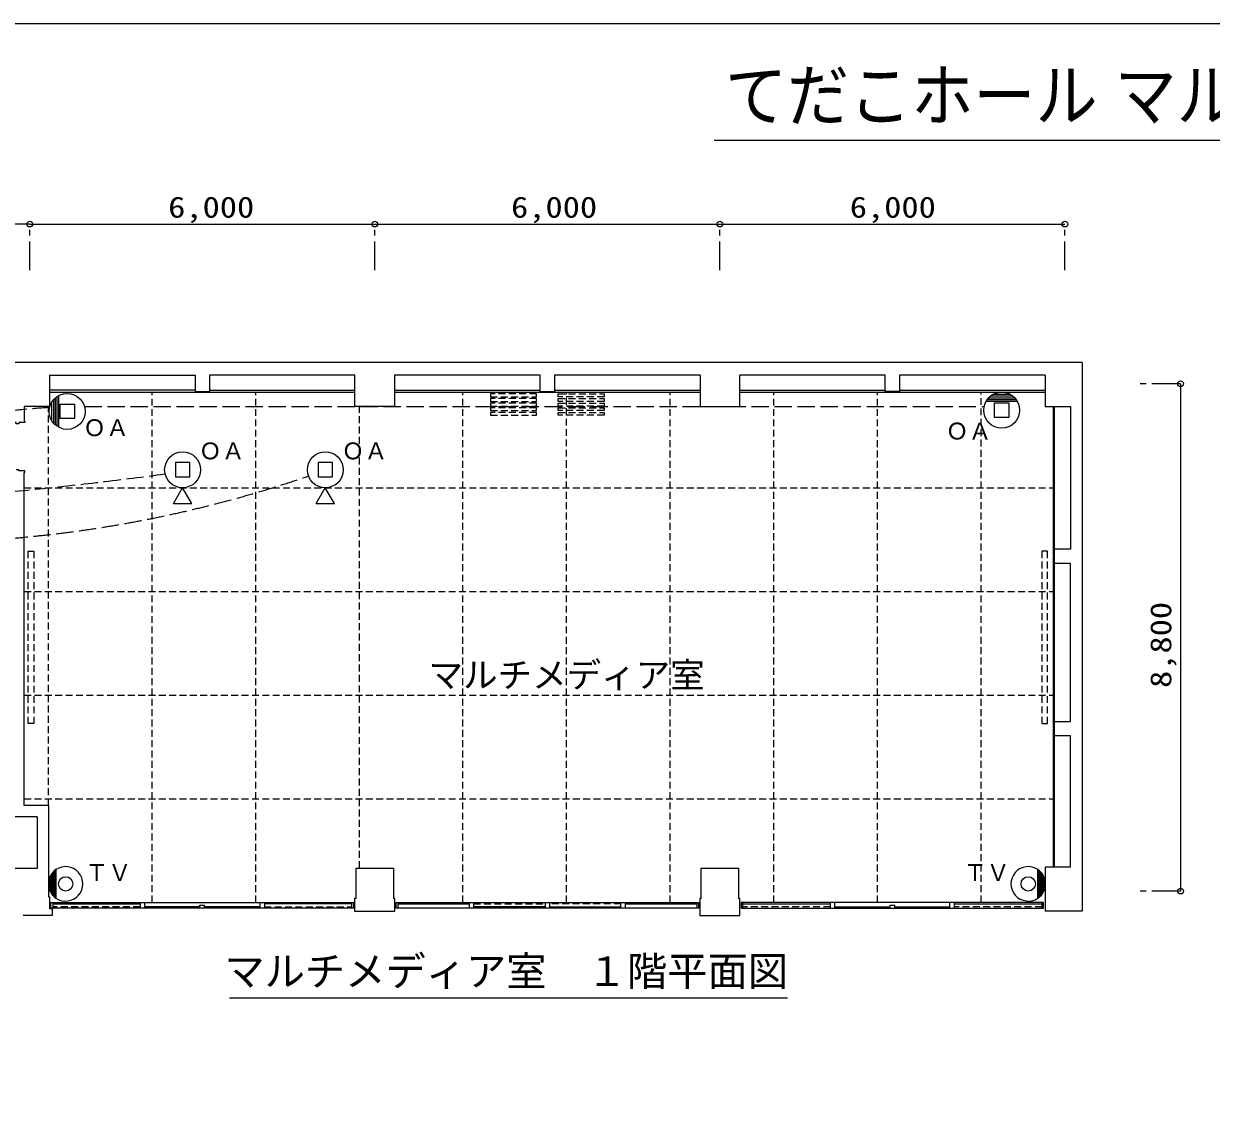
# Model space of a CAD drawing. Units: millimetres, scale not verified. Extents: x -9667 to 46333, y -21730 to 17470.
# Drawn here: x 6527 to 27176, y -1511 to 17470 of the extents above; entities that cross this region are included whole.
import ezdxf
from ezdxf.enums import TextEntityAlignment as Align

# ---------------------------------------------------------------- set-up
doc = ezdxf.new("R2010")
doc.units = ezdxf.units.MM
doc.header["$LTSCALE"] = 100
for name, pattern in [('CHAIN1', [8, 5, -1, 1, -1]), ('DASHED1', [1.8, 1.2, -0.6]), ('DASHED3', [4, 3, -1])]:
    doc.linetypes.add(name, pattern=pattern)
for name, color, linetype, lineweight in [('0-0', 7, 'Continuous', 18), ('0-1', 4, 'Continuous', 18), ('0-8', 7, 'Continuous', 18), ('0-9', 4, 'Continuous', 18), ('0-F', 4, 'DASHED1', 18), ('8-8', 7, 'Continuous', 18), ('F-1', 7, 'Continuous', 18), ('F-F', 7, 'Continuous', 18)]:
    doc.layers.add(name, color=color, linetype=linetype, lineweight=lineweight)
doc.styles.add('HG創英角ｺﾞｼｯｸUB', font='')
doc.styles.add('HGｺﾞｼｯｸE', font='')
doc.styles.add('ＭＳ ゴシック', font='')
doc.styles.get('HG創英角ｺﾞｼｯｸUB').set_extended_font_data('HG創英角ｺﾞｼｯｸUB')
doc.styles.get('HGｺﾞｼｯｸE').set_extended_font_data('HGｺﾞｼｯｸE')
doc.styles.get('ＭＳ ゴシック').set_extended_font_data('MS Gothic')

msp = doc.modelspace()

# ---------------------------------------------------------------- linework, layer by layer
at = {"layer": '0-0'}
for p, q in [((24931.1, 11580.1), (-4568.1, 11580.1)), ((24931.1, 11580.1), (24931.1, 2039.2)), ((6976.1, 11359.9), (6976.1, 10814.2)), ((6976.1, 11359.9), (9506.2, 11359.8)), ((9506.2, 11359.8), (9506.2, 11074.8)), ((9756.2, 11359.8), (9756.2, 11074.8)), ((12286.6, 11359.8), (9756.2, 11359.8)), ((12286.6, 10814.3), (12286.6, 11359.8)), ((12976.6, 11359.8), (12976.6, 10814.3)), ((15506.2, 11359.8), (12976.6, 11359.8)), ((15506.2, 11074.8), (15506.2, 11359.8)), ((18286.6, 11359.7), (15756.2, 11359.8)), ((15756.2, 11359.8), (15756.2, 11074.8)), ((18286.6, 11359.7), (18286.6, 10814.2)), ((18976.6, 10814.2), (18976.6, 11359.7)), ((21506.2, 11359.7), (18976.6, 11359.7)), ((21506.2, 11074.7), (21506.2, 11359.7)), ((21756.2, 11359.7), (21756.2, 11074.7)), ((24286.1, 11359.6), (21756.2, 11359.7)), ((24286.1, 11359.6), (24286.1, 10814.2)), ((9506.2, 11099.8), (6976.1, 11099.8)), ((9626.2, 11059.8), (6976.1, 11059.8)), ((9506.2, 11074.8), (9756.2, 11074.8)), ((9626.2, 11074.8), (9626.2, 11059.8)), ((9636.2, 11059.8), (9636.2, 11074.8)), ((12286.6, 11059.8), (9636.2, 11059.8)), ((9756.2, 11099.8), (12286.6, 11099.8)), ((12976.6, 11099.8), (15506.2, 11099.8)), ((15626.2, 11059.8), (12976.6, 11059.8)), ((15506.2, 11074.8), (15756.2, 11074.8)), ((15626.2, 11074.8), (15626.2, 11059.8)), ((15636.2, 11059.8), (15636.2, 11074.8)), ((18286.6, 11059.8), (15636.2, 11059.8)), ((15756.2, 11099.8), (18286.6, 11099.8)), ((18976.6, 11099.8), (21506.2, 11099.8)), ((21622.9, 11059.8), (18976.6, 11059.8)), ((21756.2, 11074.7), (21506.2, 11074.7)), ((21622.9, 11074.8), (21622.9, 11059.8)), ((21632.9, 11059.8), (21632.9, 11074.8)), ((24286.1, 11059.8), (21632.9, 11059.8)), ((21756.2, 11099.8), (24286.1, 11099.8)), ((12976.6, 10814.3), (12286.6, 10814.3)), ((18286.6, 10814.2), (18976.6, 10814.2)), ((24431.1, 8214.6), (24431.1, 10814.2)), ((24446.1, 10814.2), (24446.1, 2804.6)), ((24731.1, 8334.6), (24446.1, 8334.6)), ((24446.1, 8214.6), (24431.1, 8214.6)), ((24431.1, 5204.6), (24446.1, 5204.6)), ((24431.1, 2804.6), (24431.1, 5204.6)), ((24731.1, 5084.6), (24446.1, 5084.6)), ((24731.1, 2804.6), (24731.1, 5084.6)), ((6956.2, 3874.6), (6956.2, 2284.2)), ((6761.2, 3679.6), (6311.1, 3679.6)), ((6761.2, 3679.6), (6761.2, 2779.6)), ((6761.2, 2779.6), (6311.2, 2779.6)), ((12306.2, 2784.6), (12956.2, 2784.6)), ((12306.2, 2259.2), (12306.2, 2784.6)), ((12956.2, 2784.6), (12956.2, 2259.2)), ((18306.2, 2784.6), (18956.2, 2784.6)), ((18306.2, 2259.2), (18306.2, 2784.6)), ((18956.2, 2784.6), (18956.2, 2259.2)), ((24731.1, 2804.6), (24286.1, 2804.6)), ((24286.1, 2804.6), (24286.1, 2039.2)), ((6956.2, 2284.2), (6981, 2284.2)), ((6981, 2079.2), (6981, 2284.2)), ((7021, 2079.2), (6981, 2079.2)), ((7001, 2089.2), (7001, 2189.2)), ((7031, 2089.2), (7001, 2089.2)), ((7031.2, 2189.2), (12261.2, 2189.2)), ((7031.2, 2164.2), (8551.1, 2164.2)), ((12261.2, 2089.2), (7031.2, 2089.2)), ((8551.1, 2189.2), (8551.1, 2089.2)), ((8631.1, 2089.2), (8631.1, 2189.2)), ((9591.2, 2114.2), (8631.1, 2114.2)), ((9591.2, 2089.2), (9591.2, 2139.2)), ((9591.2, 2139.2), (9671.2, 2139.2)), ((9671.2, 2089.2), (9671.2, 2139.2)), ((10631.1, 2114.2), (9671.2, 2114.2)), ((10631.1, 2189.2), (10631.1, 2089.2)), ((10711.1, 2189.2), (10711.1, 2089.2)), ((12231.2, 2164.2), (10711.1, 2164.2)), ((12231.2, 2089.2), (12231.2, 2189.2)), ((12261.2, 2189.2), (12261.2, 2089.2)), ((12281.2, 2259.2), (12281.2, 2038.8)), ((12306.2, 2259.2), (12281.2, 2259.2)), ((13001.2, 2189.2), (18261.2, 2189.2)), ((13001.2, 2089.2), (13001.2, 2189.2)), ((18261.2, 2089.2), (13001.2, 2089.2)), ((13031.2, 2189.2), (13031.2, 2089.2)), ((13031.2, 2164.2), (14271.2, 2164.2)), ((14271.2, 2189.2), (14271.2, 2089.2)), ((14351.2, 2089.2), (14351.2, 2189.2)), ((15591.2, 2114.2), (14351.2, 2114.2)), ((15591.2, 2189.2), (15591.2, 2089.2)), ((15671.2, 2189.2), (15671.2, 2089.2)), ((15671.2, 2114.2), (16911.2, 2114.2)), ((16911.2, 2089.2), (16911.2, 2189.2)), ((16991.2, 2089.2), (16991.2, 2189.2)), ((16991.2, 2164.2), (18231.2, 2164.2)), ((18231.2, 2189.2), (18231.2, 2089.2)), ((18261.2, 2189.2), (18261.2, 2089.2)), ((18281.2, 2259.2), (18281.2, 1963.8)), ((18306.2, 2259.2), (18281.2, 2259.2)), ((18981, 2259.2), (18956.2, 2259.2)), ((18981, 1963.8), (18981, 2259.2)), ((19031, 2189.2), (19001, 2189.2)), ((19001, 2189.2), (19001, 2089.2)), ((24261.2, 2189.2), (19031.2, 2189.2)), ((19031.2, 2164.2), (20551.1, 2164.2)), ((19031.2, 2089.2), (24261.2, 2089.2)), ((20551.1, 2189.2), (20551.1, 2089.2)), ((20631.1, 2089.2), (20631.1, 2189.2)), ((20631.1, 2114.2), (21591.2, 2114.2)), ((21591.2, 2089.2), (21591.2, 2139.2)), ((21591.2, 2139.2), (21671.2, 2139.2)), ((21671.2, 2089.2), (21671.2, 2139.2)), ((21671.2, 2114.2), (22631.1, 2114.2)), ((22631.1, 2089.2), (22631.1, 2189.2)), ((22711.1, 2089.2), (22711.1, 2189.2)), ((22711.1, 2164.2), (24231.2, 2164.2)), ((24231.2, 2189.2), (24231.2, 2089.2)), ((24261.2, 2089.2), (24261.2, 2189.2)), ((12281.2, 2038.8), (12981.2, 2038.8)), ((18281.2, 1963.8), (18981, 1963.8)), ((24931.1, 2039.2), (24286.1, 2039.2))]:
    msp.add_line(p, q, dxfattribs=at)
at = {"layer": '0-0', "linetype": 'DASHED1'}
for p, q in [((8551.1, 2114.2), (7031, 2114.2)), ((10711.1, 2114.2), (12231.2, 2114.2)), ((14351.2, 2164.2), (15591.2, 2164.2)), ((16911.2, 2164.2), (15671.2, 2164.2)), ((20551.1, 2114.2), (19031, 2114.2)), ((24231.2, 2114.2), (22711.1, 2114.2))]:
    msp.add_line(p, q, dxfattribs=at)
for points in [[(15443.5, 11031.6), (14643.5, 11031.6), (14643.5, 10981.6), (15443.5, 10981.6)], [(15443.5, 10951.6), (14643.5, 10951.6), (14643.5, 10901.6), (15443.5, 10901.6)], [(16618.7, 10981.6), (15818.7, 10981.6), (15818.7, 11031.6), (16618.7, 11031.6)], [(16618.7, 10901.6), (15818.7, 10901.6), (15818.7, 10951.6), (16618.7, 10951.6)], [(15443.5, 10871.6), (14643.5, 10871.6), (14643.5, 10821.6), (15443.5, 10821.6)], [(15443.5, 10791.6), (14643.5, 10791.6), (14643.5, 10741.6), (15443.5, 10741.6)], [(16618.7, 10821.6), (15818.7, 10821.6), (15818.7, 10871.6), (16618.7, 10871.6)], [(16618.7, 10741.6), (15818.7, 10741.6), (15818.7, 10791.6), (16618.7, 10791.6)], [(15443.5, 10711.6), (14643.5, 10711.6), (14643.5, 10661.6), (15443.5, 10661.6)], [(16618.7, 10661.6), (15818.7, 10661.6), (15818.7, 10711.6), (16618.7, 10711.6)], [(6705.1, 5298.2), (6605.1, 5298.2), (6605, 8298.2), (6705.1, 8298.2)], [(24327.2, 5298.2), (24327.3, 8298.2), (24227.3, 8298.2), (24227.2, 5298.2)]]:
    msp.add_lwpolyline(points, close=True, dxfattribs=at)
at = {"layer": '0-0'}
for points in [[(6976.1, 10814.2), (6536, 10814.2), (6536, 10558.4)], [(24286.1, 10814.2), (24731.1, 10814.2), (24731.1, 8334.6)], [(6536.4, 10558.4), (6546.2, 10558.4), (6546.2, 10533.4), (6444.2, 10533.4), (6444.2, 10513.4), (6398.2, 10513.4), (6398.2, 10533.4), (6296.2, 10533.4), (6296.2, 10558.4)], [(6536.4, 9668.4), (6546.2, 9668.4), (6546.2, 9693.4), (6444.2, 9693.4), (6444.2, 9713.4), (6398.2, 9713.4)], [(6956.2, 3874.6), (6536, 3874.6), (6536, 9668.4)], [(24446.1, 5214.6), (24431.1, 5214.6), (24431.1, 8204.6), (24446.1, 8204.6)], [(24446.1, 5334.6), (24731.1, 5334.6), (24731.1, 8084.6), (24446.1, 8084.6)], [(7021, 2079.2), (7021, 1963.8), (6518.7, 1963.8)], [(7001, 2189.2), (7031, 2189.2), (7031, 2089.2)], [(12981.2, 2038.8), (12981.2, 2259.2), (12956.2, 2259.2)], [(19001, 2089.2), (19031, 2089.2), (19031, 2189.2)]]:
    msp.add_lwpolyline(points, dxfattribs=at)
at = {"layer": '0-1'}
for p, q in [((6631.2, 13985.8), (-368.8, 13985.8)), ((6631.2, 13985.8), (24631.2, 13985.8)), ((26642.2, 11209.6), (26642.2, 2387.2))]:
    msp.add_line(p, q, dxfattribs=at)
at = {"layer": '0-1', "linetype": 'CHAIN1'}
for p, q in [((6631.2, 13185.6), (6631.2, 13985.6)), ((12631.2, 13185.6), (12631.2, 13985.6)), ((18631.2, 13185.6), (18631.2, 13985.6)), ((24631.2, 13185.6), (24631.2, 13985.6)), ((26642.2, 11209.6), (25842.2, 11209.6)), ((26642.2, 2387.2), (25842.2, 2387.2))]:
    msp.add_line(p, q, dxfattribs=at)
at = {"layer": '0-1'}
for centre in [(6631.2, 13985.9), (12631.2, 13985.9), (18631.2, 13985.9), (24631.2, 13985.9)]:
    msp.add_circle(centre, 50, dxfattribs=at)
at = {"layer": '0-9'}
for centre in [(26642.2, 11209.6), (26642.2, 2387.2)]:
    msp.add_circle(centre, 50, dxfattribs=at)
at = {"layer": '0-F'}
for p, q in [((8758.3, 2189.2), (8758.3, 11059.8)), ((10560.5, 2189.2), (10560.5, 11059.8)), ((14164.8, 2189.2), (14164.8, 11059.8)), ((17769, 2189.2), (17769, 11059.8)), ((19571.2, 2189.2), (19571.2, 11059.8)), ((21373.3, 2189.2), (21373.3, 11059.8)), ((6956.2, 3874.6), (6956.2, 10814.2)), ((12362.6, 2784.6), (12362.6, 10812.5)), ((6536.3, 9397.8), (24431.1, 9397.8)), ((6536.3, 7595.6), (24431.1, 7595.6)), ((6536.3, 5793.5), (24431.1, 5793.5)), ((6536.3, 3991.4), (24431.1, 3991.4))]:
    msp.add_line(p, q, dxfattribs=at)
for points in [[(15966.9, 2189.2), (15966.9, 9762), (15966.9, 11059.8)], [(23175.5, 2189.2), (23175.5, 9580.6), (23175.5, 11059.8)]]:
    msp.add_lwpolyline(points, dxfattribs=at)
at = {"layer": '8-8', "color": 3}
for p, q in [((7073.7, 10960.1), (7073.7, 10496.1)), ((7101.8, 10982.6), (7101.8, 10473.5)), ((7133.1, 11002.2), (7133.1, 10453.9)), ((23763.7, 10959.3), (23299.7, 10959.3)), ((23731.1, 10990.5), (23332.3, 10990.5)), ((23685.8, 11021.8), (23377.6, 11021.8)), ((7011.2, 10882.2), (7011.2, 10574)), ((7042.5, 10927.5), (7042.5, 10528.7)), ((23805.8, 10899.9), (23257.5, 10899.9)), ((23786.2, 10931.1), (23277.1, 10931.1)), ((9131, 9125.9), (9289.8, 9400.9)), ((11612.4, 9125.9), (11771.1, 9400.9)), ((7023.1, 2702), (7023.1, 2322.5)), ((7039.3, 2720.3), (7039.3, 2304.3)), ((7055.5, 2735.9), (7055.5, 2288.6)), ((7071.7, 2749.4), (7071.7, 2275.1)), ((7087.9, 2761.1), (7087.9, 2263.4)), ((24160.6, 2263.4), (24160.6, 2761.1)), ((24176.8, 2275.1), (24176.8, 2749.4)), ((24193, 2288.6), (24193, 2735.9)), ((24209.2, 2304.3), (24209.2, 2720.3)), ((24225.4, 2322.5), (24225.4, 2702)), ((6958.3, 2553), (6958.3, 2471.5)), ((6974.5, 2617.3), (6974.5, 2407.2)), ((6990.7, 2653.2), (6990.7, 2371.3)), ((7006.9, 2680.2), (7006.9, 2344.3)), ((24241.6, 2344.3), (24241.6, 2680.2)), ((24257.8, 2371.3), (24257.8, 2653.2)), ((24274, 2407.2), (24274, 2617.3)), ((24290.2, 2471.5), (24290.2, 2553))]:
    msp.add_line(p, q, dxfattribs=at)
at = {"layer": '8-8', "linetype": 'DASHED3'}
msp.add_line((7584, 10812.5), (23225.5, 10812.5), dxfattribs=at)
at = {"layer": '8-8', "color": 3}
for points in [[(7408.1, 10853.1), (7408.1, 10603.1), (7158.1, 10603.1), (7158.1, 10853.1)], [(23656.7, 10624.9), (23406.7, 10624.9), (23406.7, 10874.9), (23656.7, 10874.9)], [(9414.8, 9588.4), (9414.8, 9838.4), (9164.8, 9838.4), (9164.8, 9588.4)], [(11896.1, 9588.4), (11896.1, 9838.4), (11646.1, 9838.4), (11646.1, 9588.4)]]:
    msp.add_lwpolyline(points, close=True, dxfattribs=at)
for points in [[(9131, 9125.9), (9448.5, 9125.9), (9289.8, 9400.9)], [(11612.4, 9125.9), (11929.9, 9125.9), (11771.1, 9400.9)]]:
    msp.add_lwpolyline(points, dxfattribs=at)
for centre, radius in [((7283.1, 10728.1), 312.5), ((23531.7, 10749.9), 312.5), ((9289.8, 9713.4), 312.5), ((11771.1, 9713.4), 312.5), ((7255.5, 2512.3), 125), ((23993, 2512.3), 125)]:
    msp.add_circle(centre, radius, dxfattribs=at)
at = {"layer": '8-8', "linetype": 'DASHED3'}
for centre, radius, start, end in [((8398.5, -9747.3), 20593.1, 93.95474, 114.29239), ((4519.7, 29931.6), 21485.9, 257.6801, 288.92814), ((-1273.8, 86704.1), 77743, 270.89339, 277.58333)]:
    msp.add_arc(centre, radius, start, end, dxfattribs=at)
at = {"layer": '8-8', "color": 3}
for centre, start, end in [((7255.5, 2512.3), 123.9545, 236.04552), ((7255.5, 2512.3), 123.9545, 236.04552), ((7255.5, 2512.3), 236.04552, 123.9545), ((23993, 2512.3), 56.04552, 303.9545), ((23993, 2512.3), 303.9545, 56.04552), ((23993, 2512.3), 303.9545, 56.04552)]:
    msp.add_arc(centre, 300, start, end, dxfattribs=at)
at = {"layer": 'F-1'}
msp.add_line((10106, 533.2), (19804.6, 533.2), dxfattribs=at)
at = {"layer": 'F-F'}
msp.add_line((18529.6, 15446), (46029.1, 15446), dxfattribs=at)
msp.add_lwpolyline([(46332.8, 17469.6), (-9667.2, 17469.6), (-9667.2, -21730.4)], dxfattribs=at)

# ---------------------------------------------------------------- texts
at = {"layer": '0-1', "style": 'ＭＳ ゴシック', "width": 1.2}
for p in [(9038.5, 13987), (15001, 13987), (20890.8, 13987)]:
    msp.add_text('6,000', height=366.6, dxfattribs=at).set_placement(p, align=Align.BOTTOM_LEFT)
msp.add_text('8,800', height=366.6, rotation=90, dxfattribs=at).set_placement((26591, 5919.5), align=Align.BOTTOM_LEFT)
at = {"layer": '0-8', "style": 'HGｺﾞｼｯｸE'}
msp.add_text('マルチメディア室', height=439.9, dxfattribs=at).set_placement((13566.9, 5793.5), align=Align.BOTTOM_LEFT)
at = {"layer": '8-8', "color": 3, "style": 'ＭＳ ゴシック'}
for s, p in [('ＯＡ', (7557.9, 10209.9)), ('ＯＡ', (22556.4, 10151.7)), ('ＯＡ', (9570.2, 9806.9)), ('ＯＡ', (12051.6, 9806.9)), ('ＴＶ', (7596.7, 2473.1)), ('ＴＶ', (22869.3, 2473.1))]:
    msp.add_text(s, height=293.3, dxfattribs=at).set_placement(p, align=Align.BOTTOM_LEFT)
at = {"layer": 'F-1', "style": 'HG創英角ｺﾞｼｯｸUB'}
msp.add_text('マルチメディア室\u3000１階平面図', height=513.2, dxfattribs=at).set_placement((10016.8, 583.3), align=Align.BOTTOM_LEFT)
at = {"layer": 'F-F', "style": 'HG創英角ｺﾞｼｯｸUB', "width": 0.9}
msp.add_text('てだこホール マルチメディア室', height=879.8, dxfattribs=at).set_placement((18718.9, 15522), align=Align.BOTTOM_LEFT)

doc.saveas('drawing.dxf')
